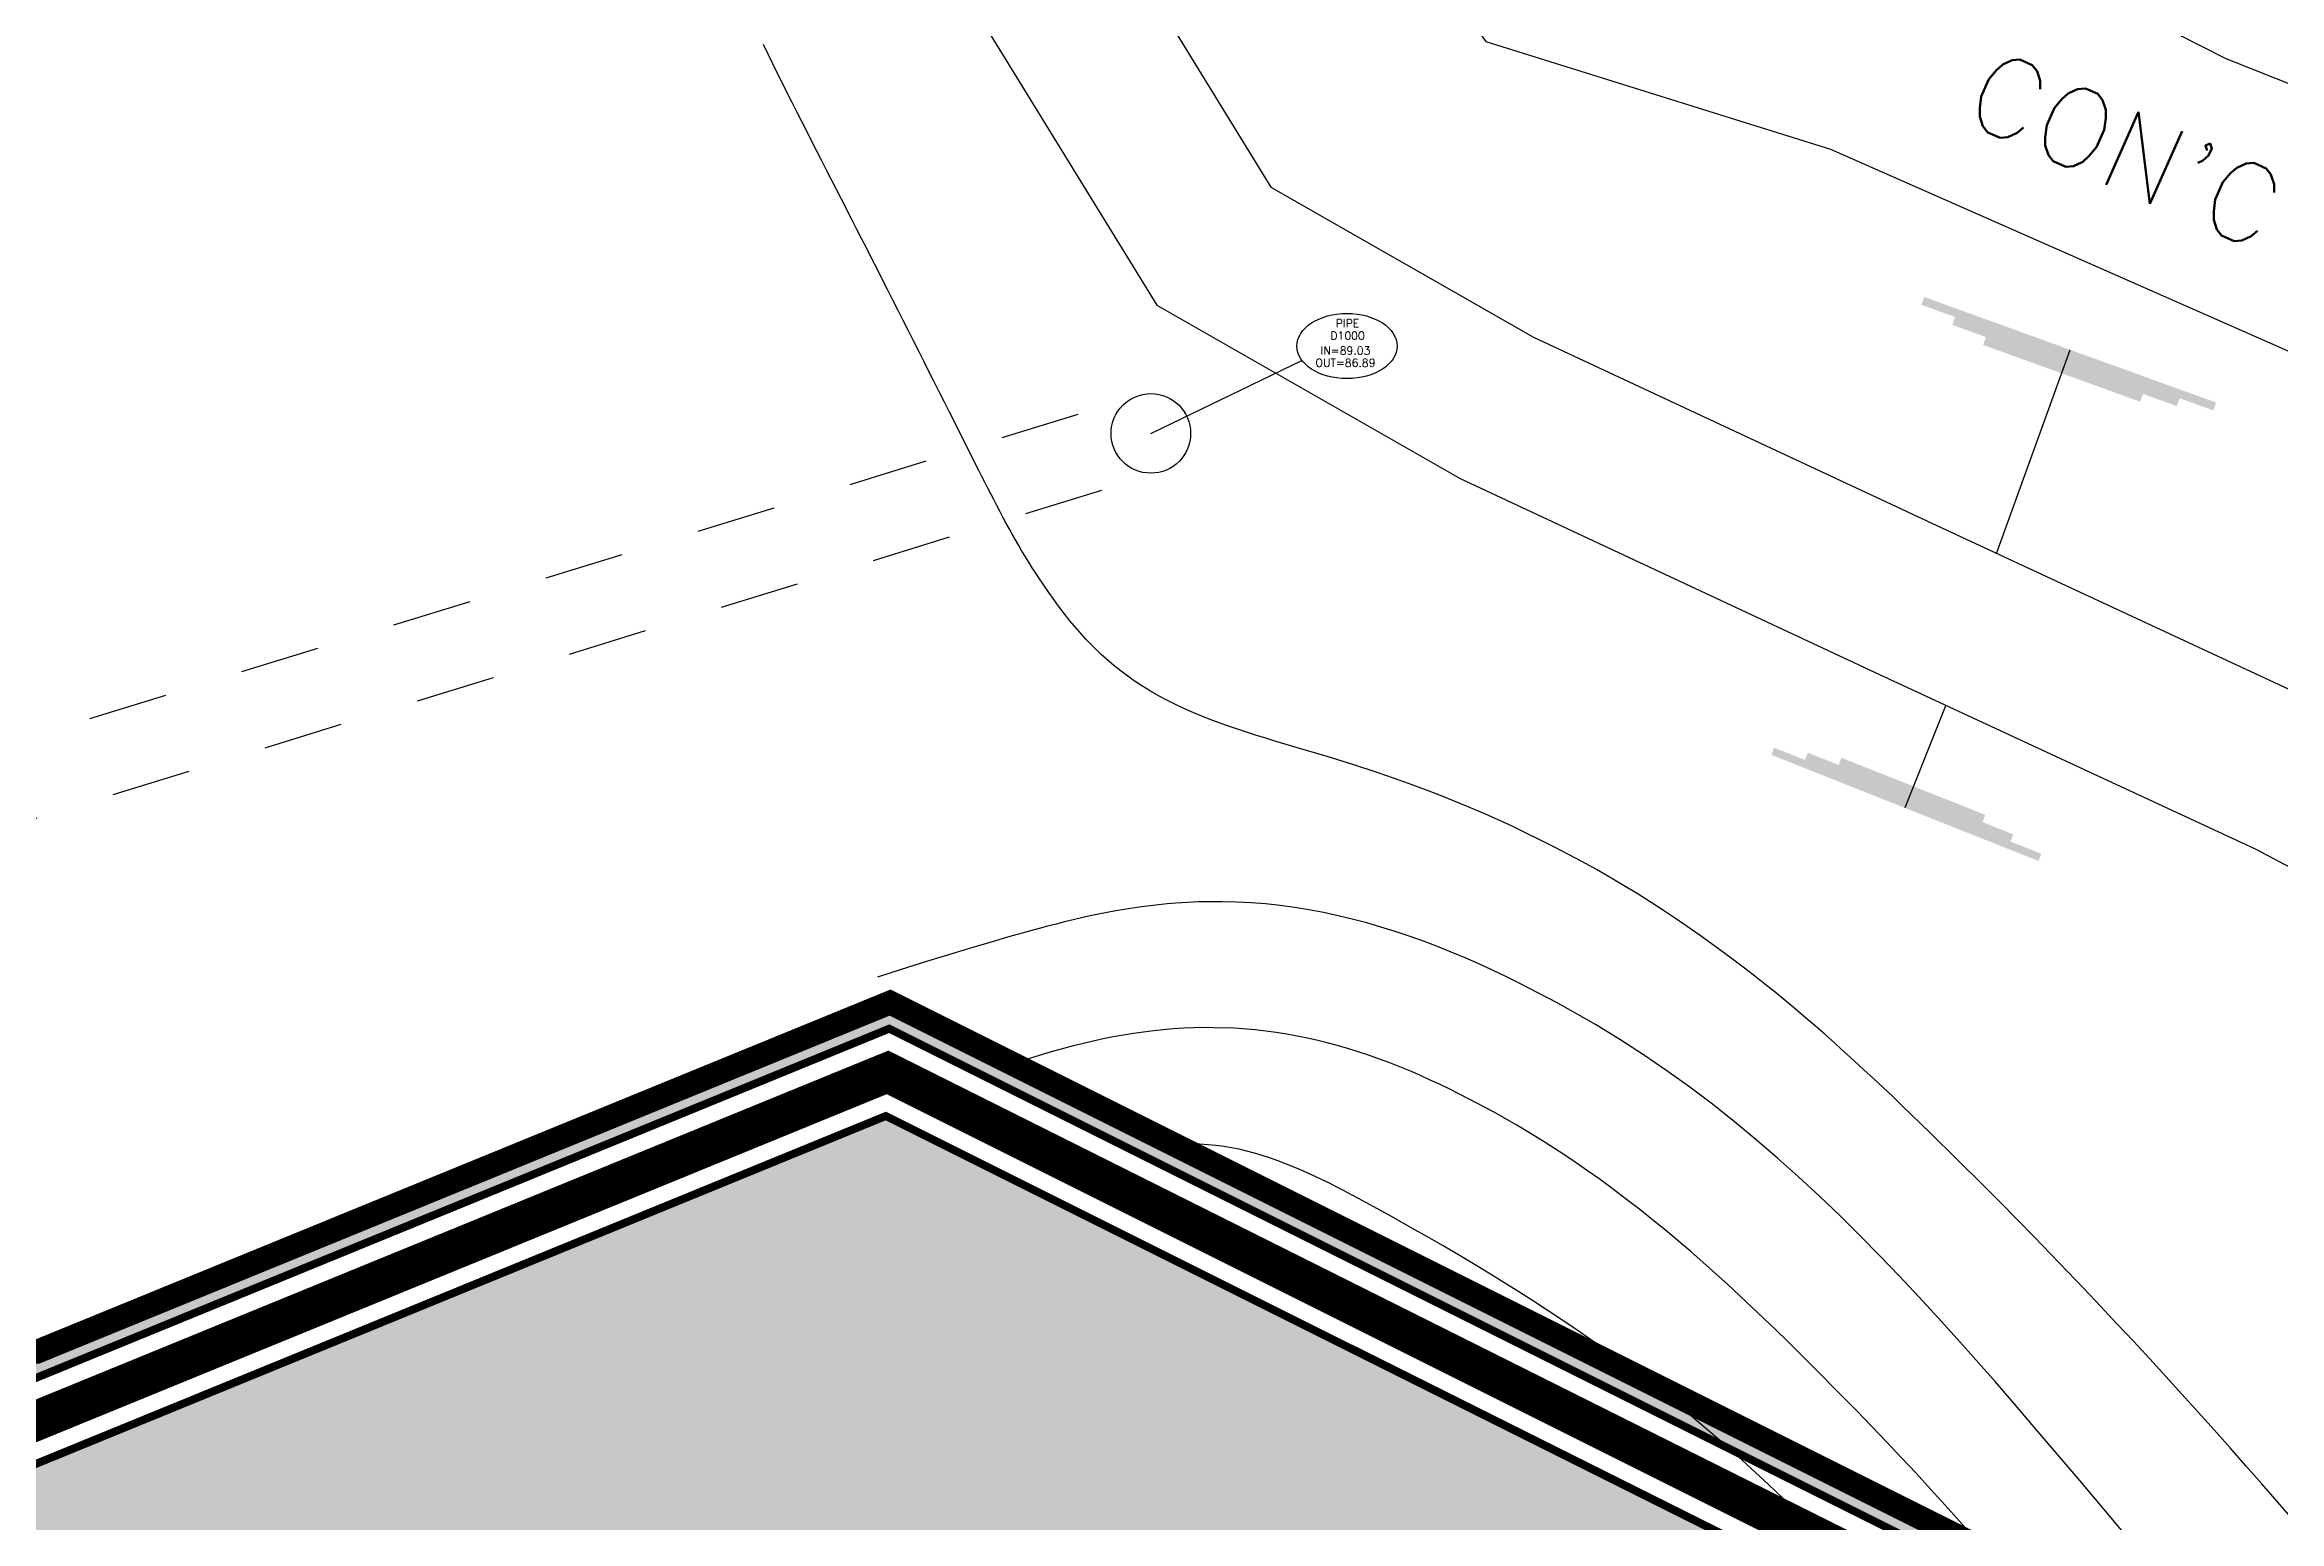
# Model space of a CAD drawing. Header units: inches. Extents: x 12 to 405, y 13 to 268.
# Drawn here: x 139.49 to 167.58, y 221.61 to 240.17 of the extents above; entities that cross this region are included whole.
import ezdxf
from ezdxf.enums import TextEntityAlignment as Align

# ---------------------------------------------------------------- set-up
doc = ezdxf.new("R2010")
doc.units = ezdxf.units.IN
doc.header["$MEASUREMENT"] = 0
for name, pattern in [('CENTER', [2, 1.25, -0.25, 0.25, -0.25]), ('HIDDEN', [2, 1, -1]), ('PHANTOM2', [12.5, 10, -0.5, 0.5, -0.5, 0.5, -0.5])]:
    doc.linetypes.add(name, pattern=pattern)
for name, color, linetype in [('1-1CON', 35, 'Continuous'), ('1-5CON', 30, 'Continuous'), ('1-ROAD', 1, 'Continuous'), ('1-TEXT', 7, 'Continuous'), ('1-구조물상세', 7, 'Continuous'), ('1-물선', 5, 'Continuous'), ('1-배수관', 134, 'HIDDEN'), ('LSMD_CONT_LDREG_41500', 1, 'Continuous'), ('NR', 7, 'Continuous'), ('사업부지', 7, 'Continuous'), ('성토옹벽', 6, 'Continuous'), ('솔리드', 7, 'PHANTOM2')]:
    doc.layers.add(name, color=color, linetype=linetype)
doc.styles.add('ghs', font='romans.shx', dxfattribs={"bigfont": 'ghs.shx'})

msp = doc.modelspace()

# ---------------------------------------------------------------- hatches: boundary and pattern name
at = {"layer": '사업부지', "linetype": 'Continuous'}
h = msp.add_hatch(dxfattribs=at)
h.set_pattern_fill('AR-HBONE', color=8, scale=0.1, style=0)
h.set_pattern_definition([(45, (-264158.87765, -408058.6986), (0, 0.56568542495), [1.2, -0.4]), (135, (-264158.5948, -408058.41576), (0, 0.56568542495), [1.2, -0.4])])
edge = h.paths.add_edge_path()
edge.add_arc((45.476, 388.576), 167.876, 305.04704, 307.70787, ccw=False)
edge.add_arc((89.567, 329.058), 93.851, 299.45168, 303.87561, ccw=False)
edge.add_arc((89.567, 329.058), 93.851, 295.50434, 299.45168, ccw=False)
edge.add_arc((89.567, 329.058), 93.851, 289.50436, 295.50434, ccw=False)
edge.add_arc((125.409, 227.868), 13.5, 109.5044, 179.5712)
edge.add_line((111.909, 227.969), (111.909, 218.38))
edge.add_line((111.909, 218.38), (111.909, 211.068))
edge.add_arc((122.409, 211.068), 10.5, 180, 229.9247)
edge.add_arc((114.684, 201.886), 1.5, 0, 49.9247, ccw=False)
edge.add_line((116.184, 201.886), (116.184, 200.81))
edge.add_arc((122.409, 211.068), 12, 180, 238.7486, ccw=False)
edge.add_line((110.409, 211.068), (110.409, 227.97))
edge.add_line((110.409, 227.97), (110.411, 227.618))
edge.add_arc((125.409, 227.868), 15, 109.5044, 180.9544, ccw=False)
edge.add_arc((89.567, 329.058), 92.351, 289.50436, 295.50434)
edge.add_arc((89.567, 329.058), 92.351, 295.50434, 299.45168)
edge.add_arc((89.567, 329.058), 92.351, 299.45168, 303.86611)
edge.add_arc((45.476, 388.576), 166.376, 305.05233, 305.99036)
edge.add_arc((45.476, 388.575), 166.375, 305.99036, 306.37116)
edge.add_arc((147.697, 249.78), 6, 85.6255, 126.3712, ccw=False)
at = {"layer": '솔리드'}
h = msp.add_hatch(color=253, dxfattribs=at)
edge = h.paths.add_edge_path()
edge.add_line((67.435, 268.011), (58.952, 268.011))
edge.add_line((58.952, 268.011), (60.117, 261.608))
edge.add_line((60.117, 261.608), (60.313, 261))
edge.add_line((60.313, 261), (60.324, 259.259))
edge.add_line((60.324, 259.259), (60.058, 257.218))
edge.add_line((60.058, 257.218), (59.664, 255.541))
edge.add_line((59.664, 255.541), (59.285, 254.846))
edge.add_line((59.285, 254.846), (42.534, 252.819))
edge.add_line((42.534, 252.819), (29.076, 251.239))
edge.add_line((29.076, 251.239), (25.242, 250.171))
edge.add_line((25.242, 250.171), (18.827, 248.039))
edge.add_line((18.827, 248.039), (18.827, 239.298))
edge.add_line((18.827, 239.298), (28.063, 240.331))
edge.add_line((28.063, 240.331), (29.652, 240.459))
edge.add_line((29.652, 240.459), (35.509, 240.934))
edge.add_line((35.509, 240.934), (39.732, 240.926))
edge.add_line((39.732, 240.926), (49.904, 237.158))
edge.add_line((49.904, 237.158), (79.934, 237.104))
edge.add_arc((79.907, 222.104), 15, 78.463, 89.8966, ccw=False)
edge.add_line((82.907, 236.801), (82.907, 236.246))
edge.add_arc((84.907, 236.246), 2, 180, 226.7599)
edge.add_line((83.537, 234.789), (83.992, 234.485))
edge.add_line((83.992, 234.485), (99.901, 230.317))
edge.add_line((99.901, 230.317), (112.43, 227.099))
edge.add_arc((125.407, 227.868), 13, 109.5044, 183.3904, ccw=False)
edge.add_arc((89.565, 329.059), 94.351, 289.50436, 303.87872)
edge.add_arc((45.475, 388.575), 168.375, 305.0453, 307.87525)
edge.add_arc((147.696, 249.78), 6, 18.0742, 78.9291, ccw=False)
edge.add_arc((183.564, 261.486), 31.731, 198.0742, 211.337)
edge.add_line((156.463, 244.984), (159.452, 246.804))
edge.add_arc((183.564, 261.486), 28.231, 182.3087, 211.337, ccw=False)
edge.add_arc((161.352, 260.59), 6, 126.1506, 182.3087, ccw=False)
edge.add_arc((202.843, 203.799), 76.333, 122.73177, 126.15129, ccw=False)
edge.add_line((161.569, 268.011), (140.414, 268.011))
edge.add_line((140.414, 268.011), (137.032, 265.782))
edge.add_arc((89.565, 329.059), 79.101, 284.97397, 306.87545, ccw=False)
edge.add_arc((89.799, 346.41), 95.918, 277.14469, 282.15993, ccw=False)
edge.add_line((101.729, 251.236), (100.799, 251.126))
edge.add_line((100.799, 251.126), (95.243, 253.09))
edge.add_line((95.243, 253.09), (93.362, 253.323))
edge.add_line((93.362, 253.323), (75.1, 253.614))
edge.add_line((75.1, 253.614), (72.21, 257.501))
edge.add_line((72.21, 257.501), (70.757, 260.174))
edge.add_line((70.757, 260.174), (68.889, 264.365))
edge.add_line((68.889, 264.365), (67.909, 267.249))
edge.add_line((67.909, 267.249), (67.435, 268.011))
at = {"layer": '솔리드', "linetype": 'Continuous'}
h = msp.add_hatch(dxfattribs=at)
h.set_pattern_fill('CROSS', color=8, scale=3, style=0)
h.set_pattern_definition([(0, (-296693.6058, -354742.037), (0.75, 0.75), [0.375, -1.125]), (90, (-296693.4183, -354742.2245), (-0.75, 0.75), [0.375, -1.125])])
edge = h.paths.add_edge_path()
edge.add_line((135.721, 222.239), (133.73, 221.424))
edge.add_line((133.73, 221.424), (131.22, 218.476))
edge.add_line((131.22, 218.476), (138.325, 216.622))
edge.add_arc((138.704, 218.074), 1.5, 255.3749, 345.3749)
edge.add_line((140.156, 217.695), (141.09, 221.275))
edge.add_line((141.09, 221.275), (168.965, 214.001))
edge.add_line((168.965, 214.001), (168.031, 210.422))
edge.add_arc((169.482, 210.043), 1.5, 165.3749, 255.3749)
edge.add_line((169.103, 208.592), (169.482, 208.492))
edge.add_line((169.482, 208.492), (167.967, 202.686))
edge.add_line((167.967, 202.686), (154.324, 206.246))
edge.add_arc((153.945, 204.795), 1.5, 75.3749, 165.3749)
edge.add_line((152.494, 205.174), (152.267, 204.303))
edge.add_line((152.267, 204.303), (229.675, 184.103))
edge.add_line((229.675, 184.103), (232.392, 183.395))
edge.add_line((232.392, 183.395), (226.997, 190.775))
edge.add_line((226.997, 190.775), (227.804, 191.365))
edge.add_line((227.804, 191.365), (232.989, 184.273))
edge.add_line((232.989, 184.273), (251.177, 179.527))
edge.add_line((251.177, 179.527), (244.057, 152.243))
edge.add_line((244.057, 152.243), (244.293, 152.181))
edge.add_line((244.293, 152.181), (235.38, 118.025))
edge.add_line((235.38, 118.025), (241.524, 116.422))
edge.add_line((241.524, 116.422), (239.024, 106.842))
edge.add_line((239.024, 106.842), (232.88, 108.446))
edge.add_line((232.88, 108.446), (229.597, 95.867))
edge.add_line((229.597, 95.867), (225.336, 96.979))
edge.add_line((225.336, 96.979), (223.809, 91.128))
edge.add_line((223.809, 91.128), (224.321, 89.933))
edge.add_line((224.321, 89.933), (207.63, 82.787))
edge.add_line((207.63, 82.787), (197.903, 80.892))
edge.add_line((197.903, 80.892), (196.011, 80.25))
edge.add_line((196.011, 80.25), (180.529, 84.29))
edge.add_line((180.529, 84.29), (181.84, 89.31))
edge.add_line((181.84, 89.31), (181.405, 89.424))
edge.add_arc((177.996, 76.361), 13.5, 75.3749, 135.1861)
edge.add_arc((156.005, 98.21), 17.5, 223.5789, 315.1862, ccw=False)
edge.add_line((143.327, 86.146), (117.27, 113.53))
edge.add_arc((138.64, 133.865), 29.5, 165.3749, 223.5789, ccw=False)
edge.add_line((110.096, 141.314), (119.761, 178.35))
edge.add_arc((111.536, 180.496), 8.5, 345.3749, 56.7852)
edge.add_line((116.192, 187.608), (116.192, 187.171))
edge.add_line((116.192, 187.171), (117.941, 181.378))
edge.add_line((117.941, 181.378), (116.381, 173.529))
edge.add_line((116.381, 173.529), (112.547, 166.197))
edge.add_line((112.547, 166.197), (105.718, 155.46))
edge.add_line((105.718, 155.46), (102.659, 143.585))
edge.add_line((102.659, 143.585), (103.156, 131.072))
edge.add_line((103.156, 131.072), (106.024, 123.765))
edge.add_line((106.024, 123.765), (119.497, 109.602))
edge.add_line((119.497, 109.602), (121.305, 106.337))
edge.add_line((121.305, 106.337), (125.293, 99.135))
edge.add_line((125.293, 99.135), (135.498, 88.423))
edge.add_line((135.498, 88.423), (143.599, 81.932))
edge.add_line((143.599, 81.932), (150.623, 74.869))
edge.add_line((150.623, 74.869), (152.293, 65.027))
edge.add_line((152.293, 65.027), (155.214, 63.856))
edge.add_line((155.214, 63.856), (158.431, 62.6))
edge.add_line((158.431, 62.6), (158.355, 74.502))
edge.add_line((158.355, 74.502), (160.556, 78.609))
edge.add_line((160.556, 78.609), (169.757, 80.607))
edge.add_line((169.757, 80.607), (175.525, 88.952))
edge.add_line((175.525, 88.952), (176.791, 84.802))
edge.add_line((176.791, 84.802), (174.835, 78.246))
edge.add_line((174.835, 78.246), (181.763, 74.04))
edge.add_line((181.763, 74.04), (181.102, 70.35))
edge.add_line((181.102, 70.35), (181.298, 70.201))
edge.add_line((181.298, 70.201), (237.573, 94.285))
edge.add_line((237.573, 94.285), (246.036, 115.923))
edge.add_line((246.036, 115.923), (245.393, 128.793))
edge.add_line((245.393, 128.793), (255.114, 184.467))
edge.add_line((255.114, 184.467), (247.293, 181.959))
edge.add_line((247.293, 181.959), (245.929, 183.51))
edge.add_line((245.929, 183.51), (240.235, 186.61))
edge.add_line((240.235, 186.61), (232.725, 189.35))
edge.add_line((232.725, 189.35), (225.595, 195.89))
edge.add_line((225.595, 195.89), (210.655, 200.01))
edge.add_line((210.655, 200.01), (190.295, 203.02))
edge.add_line((190.295, 203.02), (178.465, 202.18))
edge.add_line((178.465, 202.18), (177.435, 206.78))
edge.add_line((177.435, 206.78), (169.295, 218.54))
edge.add_line((169.295, 218.54), (150.115, 228.13))
edge.add_line((150.115, 228.13), (139.386, 223.739))
edge.add_line((139.386, 223.739), (132.026, 223.739))
edge.add_line((132.026, 223.739), (127.759, 224.893))
edge.add_line((127.759, 224.893), (124.342, 224.04))
edge.add_line((124.342, 224.04), (116.919, 225.946))
edge.add_line((116.919, 225.946), (116.192, 224.677))
edge.add_line((116.192, 224.677), (116.192, 203.069))
edge.add_line((116.192, 203.069), (116.192, 202.517))
edge.add_line((116.192, 202.517), (116.684, 202.517))
edge.add_line((116.684, 202.517), (116.684, 224.543))
edge.add_line((116.684, 224.543), (117.162, 225.368))
edge.add_line((117.162, 225.368), (124.269, 223.543))
edge.add_line((124.269, 223.543), (132.016, 223.239))
edge.add_line((132.016, 223.239), (138.957, 223.239))
edge.add_line((138.957, 223.239), (150.103, 227.801))
edge.add_line((150.103, 227.801), (169.092, 218.306))
edge.add_line((169.092, 218.306), (176.695, 207.314))
edge.add_line((176.695, 207.314), (175.873, 206.745))
edge.add_line((175.873, 206.745), (168.416, 217.527))
edge.add_line((168.416, 217.527), (150.061, 226.704))
edge.add_line((150.061, 226.704), (139.153, 222.239))
edge.add_line((139.153, 222.239), (135.721, 222.239))

# ---------------------------------------------------------------- linework, layer by layer
at = {"elevation": -23.504, "flags": 128}
msp.add_lwpolyline([(150.082, 227.252), (139.055, 222.739)], dxfattribs=at)
at = {"layer": '1-1CON', "color": 8, "linetype": 'Continuous'}
for points, elevation in [([(167.75, 221.626), (167.553, 221.854), (167.355, 222.081), (167.156, 222.307), (166.956, 222.533), (166.756, 222.758), (166.554, 222.983), (166.352, 223.206), (166.149, 223.429), (165.946, 223.651), (165.741, 223.873), (165.535, 224.093), (165.329, 224.313), (165.121, 224.532), (164.913, 224.751), (164.704, 224.968), (164.493, 225.185), (164.282, 225.401), (164.069, 225.616), (163.856, 225.83), (163.524, 226.16), (163.191, 226.488), (163.072, 226.603), (162.954, 226.718), (162.835, 226.833), (162.716, 226.947), (162.596, 227.061), (162.475, 227.174), (162.355, 227.286), (162.233, 227.398), (162.111, 227.508), (161.989, 227.619), (161.865, 227.728), (161.741, 227.836), (161.617, 227.943), (161.491, 228.05), (161.365, 228.155), (161.238, 228.259), (161.11, 228.362), (160.981, 228.463), (160.852, 228.564), (160.721, 228.662), (160.59, 228.76), (160.297, 228.972), (159.999, 229.176), (159.835, 229.286), (159.669, 229.394), (159.502, 229.499), (159.333, 229.602), (159.163, 229.702), (158.991, 229.801), (158.818, 229.897), (158.643, 229.991), (158.467, 230.083), (158.29, 230.173), (158.111, 230.26), (157.931, 230.346), (157.749, 230.429), (157.567, 230.51), (157.382, 230.588), (157.197, 230.665), (157.01, 230.74), (156.822, 230.812), (156.632, 230.882), (156.441, 230.95), (156.249, 231.016), (155.929, 231.121), (155.606, 231.221), (155.477, 231.26), (155.349, 231.298), (155.22, 231.336), (155.092, 231.375), (154.963, 231.413), (154.835, 231.452), (154.708, 231.492), (154.581, 231.532), (154.455, 231.574), (154.33, 231.618), (154.206, 231.663), (154.084, 231.71), (153.963, 231.759), (153.844, 231.81), (153.726, 231.864), (153.61, 231.921), (153.497, 231.981), (153.386, 232.044), (153.277, 232.111), (153.17, 232.182), (153.067, 232.257), (152.932, 232.363), (152.802, 232.477), (152.769, 232.506), (152.737, 232.536), (152.705, 232.567), (152.673, 232.598), (152.642, 232.629), (152.611, 232.661), (152.58, 232.693), (152.55, 232.726), (152.52, 232.759), (152.49, 232.793), (152.461, 232.826), (152.432, 232.86), (152.403, 232.895), (152.375, 232.929), (152.346, 232.964), (152.319, 233), (152.291, 233.035), (152.264, 233.071), (152.237, 233.107), (152.21, 233.143), (152.184, 233.179), (152.109, 233.283), (152.037, 233.387), (151.991, 233.456), (151.946, 233.525), (151.901, 233.594), (151.858, 233.664), (151.815, 233.734), (151.772, 233.804), (151.731, 233.875), (151.69, 233.946), (151.649, 234.018), (151.609, 234.089), (151.57, 234.161), (151.531, 234.233), (151.492, 234.306), (151.454, 234.378), (151.416, 234.451), (151.379, 234.524), (151.341, 234.597), (151.304, 234.67), (151.267, 234.743), (151.23, 234.817), (151.193, 234.89), (151.092, 235.092), (150.99, 235.293), (150.926, 235.421), (150.861, 235.549), (150.797, 235.678), (150.732, 235.806), (150.668, 235.934), (150.603, 236.062), (150.538, 236.19), (150.474, 236.318), (150.409, 236.446), (150.344, 236.574), (150.279, 236.702), (150.214, 236.83), (150.15, 236.958), (150.085, 237.086), (150.02, 237.214), (149.955, 237.342), (149.89, 237.47), (149.824, 237.598), (149.759, 237.726), (149.694, 237.854), (149.629, 237.982), (149.502, 238.23), (149.374, 238.479), (149.312, 238.599), (149.251, 238.72), (149.189, 238.841), (149.127, 238.961), (149.066, 239.082), (149.004, 239.203), (148.943, 239.324), (148.882, 239.445), (148.821, 239.566), (148.761, 239.687), (148.701, 239.808), (148.641, 239.93), (148.581, 240.052), (148.523, 240.173)], 65.496), ([(163.736, 221.411), (163.555, 221.613), (163.374, 221.814), (163.192, 222.014), (163.009, 222.213), (162.824, 222.411), (162.638, 222.608), (162.451, 222.804), (162.263, 222.998), (162.074, 223.192), (161.737, 223.532), (161.396, 223.869), (161.247, 224.014), (161.098, 224.158), (160.947, 224.302), (160.795, 224.444), (160.642, 224.585), (160.488, 224.725), (160.333, 224.863), (160.177, 225), (160.019, 225.135), (159.859, 225.268), (159.698, 225.399), (159.536, 225.529), (159.372, 225.656), (159.206, 225.782), (159.038, 225.904), (158.869, 226.025), (158.697, 226.143), (158.523, 226.258), (158.348, 226.371), (158.17, 226.481), (157.99, 226.588), (157.691, 226.759), (157.385, 226.921), (157.264, 226.983), (157.142, 227.044), (157.019, 227.103), (156.896, 227.16), (156.771, 227.216), (156.646, 227.27), (156.521, 227.321), (156.394, 227.371), (156.267, 227.419), (156.139, 227.464), (156.011, 227.507), (155.882, 227.547), (155.752, 227.585), (155.623, 227.62), (155.492, 227.653), (155.361, 227.683), (155.23, 227.709), (155.099, 227.733), (154.967, 227.754), (154.835, 227.771), (154.702, 227.785), (154.444, 227.806), (154.185, 227.814), (154.058, 227.815), (153.932, 227.812), (153.805, 227.807), (153.678, 227.799), (153.552, 227.789), (153.425, 227.775), (153.298, 227.759), (153.172, 227.741), (153.046, 227.72), (152.92, 227.698), (152.794, 227.672), (152.668, 227.645), (152.543, 227.616), (152.417, 227.585), (152.293, 227.552), (152.168, 227.518), (152.044, 227.481), (151.92, 227.444), (151.797, 227.404), (151.675, 227.364), (151.665, 227.36)], 67.496), ([(161.364, 221.869), (161.329, 221.903), (161.154, 222.07), (160.819, 222.381), (160.475, 222.683), (160.31, 222.825), (160.144, 222.964), (159.975, 223.101), (159.806, 223.236), (159.634, 223.37), (159.461, 223.501), (159.286, 223.631), (159.109, 223.759), (158.931, 223.885), (158.751, 224.01), (158.57, 224.134), (158.387, 224.255), (158.202, 224.376), (158.016, 224.495), (157.829, 224.613), (157.64, 224.729), (157.449, 224.845), (157.257, 224.959), (157.064, 225.072), (156.869, 225.185), (156.673, 225.296), (156.385, 225.457), (156.094, 225.616), (156.003, 225.666), (155.912, 225.715), (155.82, 225.763), (155.728, 225.811), (155.635, 225.858), (155.543, 225.903), (155.45, 225.947), (155.356, 225.99), (155.263, 226.031), (155.169, 226.071), (155.074, 226.108), (154.98, 226.144), (154.885, 226.177), (154.789, 226.208), (154.694, 226.236), (154.598, 226.262), (154.501, 226.285), (154.405, 226.304), (154.308, 226.321), (154.21, 226.334), (154.112, 226.343), (153.953, 226.353), (153.792, 226.353), (153.729, 226.351), (153.716, 226.35)], 68.496)]:
    msp.add_lwpolyline(points, dxfattribs=dict(at, elevation=elevation))
at = {"layer": '1-5CON', "color": 8, "linetype": 'Continuous', "elevation": 66.496}
msp.add_lwpolyline([(165.659, 221.419), (165.067, 222.123), (164.47, 222.824), (164.237, 223.096), (164.002, 223.366), (163.766, 223.636), (163.528, 223.903), (163.288, 224.168), (163.046, 224.431), (162.802, 224.692), (162.555, 224.948), (162.304, 225.202), (162.051, 225.452), (161.794, 225.697), (161.533, 225.938), (161.269, 226.175), (161, 226.406), (160.727, 226.632), (160.449, 226.852), (160.166, 227.065), (159.878, 227.273), (159.585, 227.473), (159.286, 227.667), (158.981, 227.853), (158.508, 228.123), (158.021, 228.374), (157.854, 228.458), (157.684, 228.539), (157.513, 228.617), (157.341, 228.693), (157.168, 228.765), (156.993, 228.835), (156.817, 228.901), (156.64, 228.964), (156.463, 229.023), (156.284, 229.078), (156.105, 229.13), (155.924, 229.177), (155.744, 229.221), (155.563, 229.26), (155.381, 229.294), (155.199, 229.324), (155.017, 229.349), (154.834, 229.369), (154.652, 229.383), (154.469, 229.393), (154.287, 229.397), (153.996, 229.394), (153.706, 229.377), (153.598, 229.369), (153.489, 229.359), (153.381, 229.347), (153.273, 229.333), (153.166, 229.317), (153.058, 229.3), (152.95, 229.282), (152.843, 229.262), (152.735, 229.241), (152.628, 229.218), (152.521, 229.195), (152.414, 229.17), (152.307, 229.144), (152.2, 229.117), (152.093, 229.09), (151.986, 229.062), (151.88, 229.033), (151.773, 229.003), (151.667, 228.973), (151.561, 228.942), (151.455, 228.911), (151.124, 228.813), (150.794, 228.713), (150.57, 228.644), (150.346, 228.574), (150.124, 228.503), (149.956, 228.45)], dxfattribs=at)
at = {"layer": '1-ROAD', "elevation": -109.407}
for points in [[(156.843, 248.892), (158.957, 245.287), (160.476, 243.363), (162.912, 242.026), (166.902, 239.995), (166.902, 239.995), (174.793, 236.862), (180.638, 232.562), (186.495, 228.568), (191.577, 224.834), (195.266, 222.491), (199.289, 221.226), (206.331, 218.581), (215.513, 215.784), (222.365, 214.334), (229.501, 212.921), (238.101, 211.786), (243.776, 211.46), (253.122, 210.639), (266.412, 210.257)], [(153.424, 247.342), (156.367, 241.916), (157.602, 240.209), (161.935, 238.858), (167.958, 236.199), (173.811, 233.617), (178.759, 230.593), (184.682, 226.138), (189.814, 222.34), (193.732, 219.999), (198.033, 217.23), (204.702, 214.878), (214.746, 212.037), (220.976, 210.503), (229.307, 209.024), (237.523, 208.311), (243.142, 207.918), (252.925, 207.278), (266.5, 206.52), (275.99, 206.501), (280.443, 206.395), (281.137, 206.489)]]:
    msp.add_lwpolyline(points, dxfattribs=at)
at = {"layer": '1-구조물상세', "linetype": 'Continuous', "elevation": -23.504}
msp.add_lwpolyline([(153.392, 235.284), (155.29, 236.202)], dxfattribs=at)
at = {"layer": '1-구조물상세', "linetype": 'Continuous'}
msp.add_ellipse((155.857, 236.382, -109.407), major_axis=(-0.631, 0), ratio=0.649393, dxfattribs=at)
at = {"layer": '1-물선', "elevation": -109.407}
for points in [[(147.002, 258.001), (147.86, 257.259), (150.551, 247.789), (152.653, 242.037), (154.901, 238.379), (158.201, 236.492), (163.396, 234.066), (168.162, 231.853), (171.984, 229.834), (177.187, 225.788), (181.083, 220.93), (187.704, 217.038), (196.721, 213.373), (210.762, 209.614), (224.397, 205.923), (238.113, 203.746), (251.086, 202.838), (265.201, 201.68), (273.215, 201.799), (280.558, 202.244), (281.149, 202.26)], [(146.498, 257.677), (145.936, 256.712), (148.647, 247.172), (150.844, 241.161), (153.465, 236.897), (157.28, 234.715), (162.551, 232.253), (167.273, 230.061), (170.894, 228.148), (175.774, 224.354), (179.753, 219.392), (186.816, 215.24), (196.083, 211.473), (210.242, 207.683), (223.978, 203.964), (237.886, 201.757), (250.934, 200.844), (265.038, 199.687), (272.336, 199.564), (280.668, 200.203), (281.149, 200.206)]]:
    msp.add_lwpolyline(points, dxfattribs=at)
at = {"layer": '1-배수관'}
for p, q in [((119.03, 225.226, -109.407), (153.245, 235.762, -109.407)), ((119.324, 224.27, -109.407), (153.539, 234.806, -109.407))]:
    msp.add_line(p, q, dxfattribs=at)
at = {"layer": '1-배수관', "linetype": 'Continuous'}
msp.add_circle((153.392, 235.284, -109.407), 0.5, dxfattribs=at)
at = {"layer": 'LSMD_CONT_LDREG_41500', "color": 1, "linetype": 'Continuous', "const_width": 0.3, "elevation": -23.504, "flags": 128}
msp.add_lwpolyline([(210.655, 200.01), (190.295, 203.02), (178.465, 202.18), (177.435, 206.78), (169.295, 218.54), (150.115, 228.13), (139.386, 223.739), (132.026, 223.739), (127.759, 224.893), (124.342, 224.04), (116.919, 225.946), (116.192, 224.677), (116.192, 203.069), (116.192, 194.04), (116.192, 187.171), (117.941, 181.378), (116.381, 173.529), (112.547, 166.197), (105.718, 155.46), (102.659, 143.585)], dxfattribs=at)
at = {"layer": 'NR', "linetype": 'Continuous'}
for p, q in [((164.021, 233.776, -109.407), (164.947, 236.335, -109.407)), ((163.382, 231.868, -109.407), (162.869, 230.576, -109.407))]:
    msp.add_line(p, q, dxfattribs=at)
for points in [[(163.113, 236.998, -109.407), (166.78, 235.672, -109.407), (163.077, 236.9, -109.407), (166.745, 235.573, -109.407)], [(163.5, 236.747, -109.407), (166.321, 235.726, -109.407), (163.465, 236.648, -109.407), (166.286, 235.627, -109.407)], [(163.888, 236.495, -109.407), (165.863, 235.78, -109.407), (163.852, 236.396, -109.407), (165.827, 235.682, -109.407)], [(164.548, 229.91, -109.407), (161.19, 231.243, -109.407), (164.584, 230, -109.407), (161.226, 231.333, -109.407)], [(164.197, 230.154, -109.407), (161.613, 231.179, -109.407), (164.232, 230.244, -109.407), (161.649, 231.27, -109.407)], [(163.845, 230.398, -109.407), (162.037, 231.116, -109.407), (163.881, 230.489, -109.407), (162.073, 231.206, -109.407)]]:
    msp.add_solid(points, dxfattribs=at)
at = {"layer": '성토옹벽', "color": 4, "linetype": 'Continuous', "ltscale": 10, "const_width": 0.1, "elevation": -23.504, "flags": 128}
for points in [[(176.695, 207.314), (169.092, 218.306), (150.103, 227.801), (138.957, 223.239), (132.016, 223.239), (124.269, 223.239), (116.684, 223.239), (116.684, 223.239), (116.684, 202.517)], [(175.873, 206.745), (168.416, 217.527), (150.061, 226.704), (139.153, 222.239), (131.997, 222.239), (124.124, 222.239), (117.684, 222.239), (117.684, 202.517)]]:
    msp.add_lwpolyline(points, dxfattribs=at)
at = {"layer": '성토옹벽', "color": 4, "linetype": 'CENTER', "ltscale": 2, "const_width": 0.5, "elevation": -23.504, "flags": 128}
msp.add_lwpolyline([(176.284, 207.029), (168.754, 217.916), (150.082, 227.252), (139.055, 222.739), (132.006, 222.739), (124.197, 222.739), (117.184, 222.739), (117.184, 222.739), (117.184, 202.517)], dxfattribs=at)

# ---------------------------------------------------------------- texts
at = {"layer": '1-TEXT', "linetype": 'Continuous', "style": 'ghs'}
msp.add_text("CON'C", height=1, rotation=336.1798, dxfattribs=at).set_placement((165.439, 238.393, -109.407), align=Align.CENTER)
at = {"layer": '1-구조물상세', "linetype": 'Continuous', "style": 'ghs'}
for s, p in [('D1000', (155.864, 236.463, -109.407)), ('PIPE', (155.864, 236.618, -109.407)), ('OUT=86.89', (155.838, 236.121, -109.407)), ('IN=89.03', (155.838, 236.275, -109.407))]:
    msp.add_text(s, height=0.1, dxfattribs=at).set_placement(p, align=Align.CENTER)

doc.saveas('drawing.dxf')
